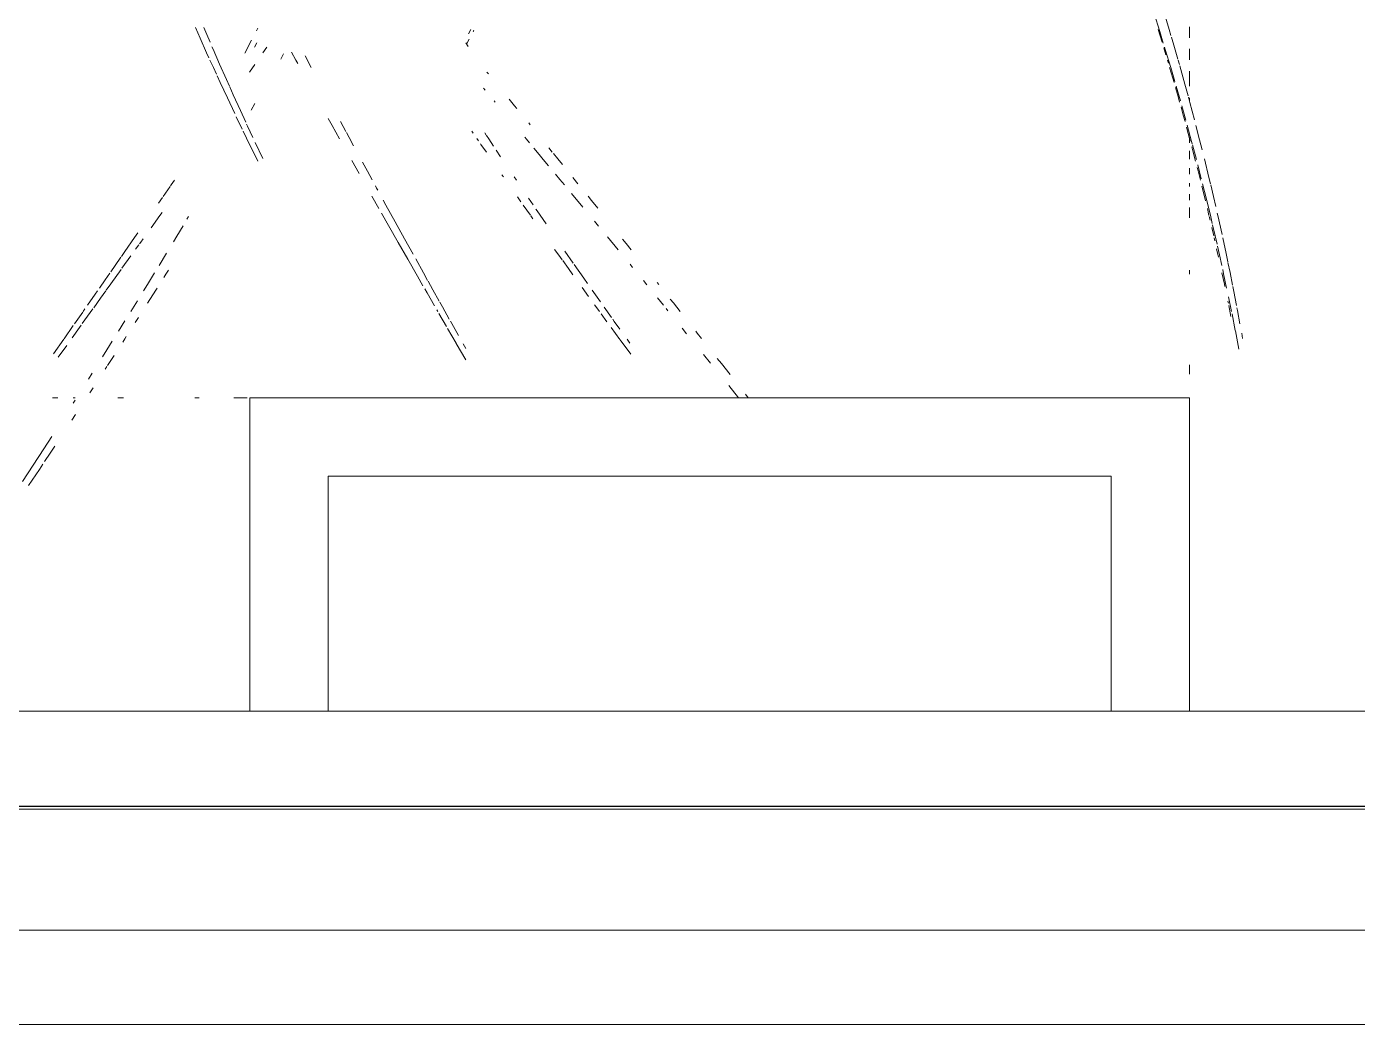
# Model space of a CAD drawing. Header units: millimetres. Extents: x -67152 to -48359, y -6192 to 21191.
# Drawn here: x -59287.3 to -58862.4, y 533 to 851.5 of the extents above; entities that cross this region are included whole.
import ezdxf

# ---------------------------------------------------------------- set-up
doc = ezdxf.new("R2010")
doc.units = ezdxf.units.MM
for name, color, linetype, lineweight in [('G-IMPT', 8, 'Continuous', 9), ('I-FURN', 30, 'Continuous', 9), ('Q-SPCQ', 91, 'Continuous', 9)]:
    doc.layers.add(name, color=color, linetype=linetype, lineweight=lineweight)

# ---------------------------------------------------------------- blocks, each defined once
blk = doc.blocks.new('2017_EN_Awning_Llaza_Complet-PRO - Frontal-3576117-Nivel 1 Oficinas')
at = {"layer": 'Q-SPCQ'}
for p, q in [((2883.92, 95.02), (-2883.92, 95.02)), ((-2883.92, 94.88), (2883.92, 94.88)), ((2883.92, 94.04), (-2883.92, 94.04)), ((-2883.92, 55.37), (2883.92, 55.37))]:
    blk.add_line(p, q, dxfattribs=at)
blk = doc.blocks.new('LR2371_Conjunto_Estar_Externo_932 - RM-palem_elek_dwg-V21-Nivel 1 Oficinas')
at = {"layer": 'G-IMPT'}
for p, q in [((848.4, 1158.8), (865.2, 1183.8)), ((874.3, 1177.6), (857.9, 1152.4)), ((843, 1150.6), (848.4, 1158.8)), ((824.4, 1122.7), (831.7, 1133.6)), ((831.7, 1133.6), (840.5, 1146.9)), ((841.4, 1127), (857.9, 1152.4)), ((841.4, 1127), (829.1, 1108)), ((792.4, 1074.2), (798.1, 1082.9)), ((796.1, 1056.5), (793.1, 1051.9)), ((-244.3, 1042.6), (-248.6, 1048)), ((-233.6, 1048), (-218.5, 1029.3)), ((765.1, 1032.6), (770.3, 1040.6)), ((-207.1, 995.2), (-220.5, 1012.3)), ((772.5, 1019.4), (766.6, 1010)), ((-200.7, 987.1), (-207.1, 995.2)), ((-190.4, 994.6), (-179.7, 981.3)), ((188.5, 989.4), (203.1, 964.4)), ((732.6, 982.5), (742.7, 998.1)), ((743.8, 999.7), (746.3, 1003.7)), ((-1008.1, 973.1), (-1002.6, 944.6)), ((-66.9, 980.8), (-50.6, 958.6)), ((192.3, 964.9), (188.4, 971.8)), ((743.9, 974.1), (735.5, 960.6)), ((743.9, 974.1), (750.6, 984.6)), ((806.1, 967.2), (819.3, 985.5)), ((826.4, 980.3), (810.4, 957.4)), ((-1012.4, 948.4), (-1013.8, 956.3)), ((-169.9, 948.1), (-176.5, 956.5)), ((-167.5, 945.1), (-169.9, 948.1)), ((-153.4, 949), (-146.6, 940.6)), ((-61.1, 957.5), (-65.5, 963.7)), ((-36.6, 939.4), (-50.2, 958)), ((210.1, 933.3), (199.8, 951.6)), ((216.6, 941.1), (203.5, 963.7)), ((713.8, 953.1), (716.1, 956.8)), ((716.1, 956.8), (719.4, 961.9)), ((786.1, 939.2), (797.7, 955.4)), ((795.8, 936.5), (810, 956.8)), ((-1005.8, 912.9), (-1009.7, 933.5)), ((-997.4, 918.4), (-1002.5, 944)), ((-41.4, 929.9), (-50.2, 942.2)), ((-39.2, 926.7), (-41.4, 929.9)), ((-30, 930.4), (-21, 918)), ((212.1, 929.7), (210.1, 933.3)), ((218.4, 937.9), (230.2, 917.6)), ((694.9, 923.7), (699.9, 931.6)), ((716, 929.3), (725.7, 945)), ((769.7, 916.4), (781.9, 933.3)), ((793.8, 933.6), (781.2, 915.5)), ((783.8, 936), (786.1, 939.2)), ((-1005.1, 908.9), (-1005.8, 912.9)), ((-996.7, 914.8), (-992, 891.9)), ((-992.4, 905.5), (-995.7, 922.3)), ((-132.9, 901.4), (-143.4, 914.6)), ((-121.7, 910), (-124.5, 913.4)), ((-25.8, 907.8), (-37.3, 924)), ((-18.5, 914.6), (-17.5, 913.2)), ((-11, 904.3), (-17.5, 913.2)), ((224.7, 907.2), (213.9, 926.6)), ((228.5, 900.4), (224.7, 907.2)), ((231.9, 914.6), (233.4, 912)), ((706.8, 914.5), (696.7, 898.1)), ((753.6, 893.9), (764.3, 908.9)), ((765.6, 910.6), (769.7, 916.4)), ((780.6, 914.6), (777.8, 910.6)), ((-1000.2, 883.6), (-1004.4, 905.3)), ((-991.7, 901.9), (-991, 898.9)), ((-128.1, 895.5), (-132.9, 901.4)), ((-117.3, 904.6), (-108.2, 893.4)), ((-9.8, 885.2), (-20.2, 899.9)), ((-1.5, 891.3), (8.5, 877.4)), ((239.4, 881), (229.6, 898.5)), ((248.4, 886), (237.1, 905.7)), ((248.4, 886), (251.9, 879.8)), ((668.1, 881.5), (681.1, 902)), ((745.4, 882.5), (753.6, 893.9)), ((762, 887.9), (758.3, 882.6)), ((762, 887.9), (773.9, 905)), ((-998.6, 876), (-1000.2, 883.6)), ((-994.3, 854.2), (-998.2, 873.8)), ((-984.4, 856.2), (-989.1, 878.4)), ((-986.3, 876.1), (-985.6, 872.6)), ((-981.8, 855), (-985.6, 872.6)), ((-107.7, 869.8), (-110.4, 873.1)), ((-86.5, 866.9), (-91.7, 873.2)), ((-7.2, 881.4), (-9.8, 885.2)), ((5.5, 863.3), (-0.1, 871.3)), ((246.9, 867.5), (239.4, 881)), ((254, 854.8), (247.5, 866.5)), ((254.8, 874.9), (263.3, 860)), ((666.3, 878.7), (668.1, 881.5)), ((681, 872.8), (670.2, 855)), ((681, 872.8), (687.2, 882.8)), ((722, 849.9), (737.7, 871.7)), ((737.7, 871.7), (744.8, 881.6)), ((739.4, 855.4), (746.4, 865.5)), ((755.3, 878.3), (746.4, 865.5)), ((-991.1, 839), (-994.3, 854.2)), ((-984.4, 856.2), (-983, 849.8)), ((-69.8, 846.5), (-65.8, 841.6)), ((20.6, 841.8), (5.5, 863.3)), ((29.5, 848.3), (22.7, 857.8)), ((29.5, 848.3), (38.4, 836)), ((265.9, 833.3), (254, 854.8)), ((278.2, 833.9), (263.3, 860)), ((648.7, 850.6), (652.5, 856.7)), ((652.5, 856.7), (655.9, 862.1)), ((706.6, 828.4), (720.5, 847.8)), ((722, 849.8), (722, 849.9)), ((731, 843.4), (737.9, 853.3)), ((-988.2, 824.8), (-990.9, 837.9)), ((-983, 800.7), (-988.2, 824.8)), ((-981.6, 843.7), (-977.9, 826.9)), ((-974.9, 813.6), (-977.9, 826.9)), ((-976.5, 830.8), (-973.6, 817.6)), ((35, 821.1), (22.1, 839.7)), ((39.3, 834.7), (44.6, 827.3)), ((50.9, 818.5), (44.6, 827.3)), ((283.1, 802.3), (270, 826.1)), ((278.2, 833.9), (293.1, 807.9)), ((651.4, 824.3), (663.2, 843.6)), ((721.2, 829.4), (715.9, 821.7)), ((731, 843.4), (722.1, 830.7)), ((-971.3, 797.6), (-974.3, 810.7)), ((-969.7, 800.7), (-970.8, 805.4)), ((-59.7, 809.6), (-67.3, 819.1)), ((-54.2, 802.7), (-59.7, 809.6)), ((-47.3, 819.2), (-30.7, 798.9)), ((308, 781.8), (293.1, 807.9)), ((640.9, 806.9), (635.5, 798)), ((687.8, 802.3), (691.4, 807.2)), ((691.4, 807.2), (693.5, 810.1)), ((694.5, 811.5), (699.4, 818.3)), ((701, 800.3), (715.9, 821.7)), ((-975.4, 766.1), (-981.9, 795.4)), ((-971.3, 797.6), (-967.2, 780.5)), ((-966.1, 784.7), (-969.1, 797.8)), ((297.6, 776.1), (283.1, 802.3)), ((625.9, 782), (635.5, 798)), ((661.8, 766), (675.4, 785)), ((701, 800.3), (695.9, 792.9)), ((-974.6, 762.6), (-975.4, 766.1)), ((-966.8, 778.7), (-964.4, 768.3)), ((-957.3, 739), (-964.4, 768.3)), ((-963.4, 773.4), (-962.1, 767.6)), ((-961.6, 765.9), (-959.2, 755.5)), ((-10.8, 774.9), (-17.1, 782.5)), ((77.8, 759.1), (64, 779.2)), ((88, 766.5), (84.6, 771.3)), ((88.5, 765.7), (99.4, 750.4)), ((312.1, 749.9), (297.6, 776.1)), ((308, 781.8), (319, 762.3)), ((619.9, 772), (617.4, 767.8)), ((658.4, 761.3), (661.8, 766)), ((-968.6, 736.7), (-972.2, 752.2)), ((-952.1, 726.3), (-956.2, 743.4)), ((-6.1, 742.8), (-15.9, 755)), ((-0.8, 736.3), (-6.1, 742.8)), ((24.7, 732), (7.2, 753.1)), ((79.8, 756.2), (77.8, 759.1)), ((91.3, 739.4), (84.3, 749.7)), ((108.6, 737.2), (103, 745.2)), ((316.3, 742.2), (312.1, 749.9)), ((333.8, 736.2), (323.1, 755.1)), ((663.9, 747.1), (658, 738.5)), ((-964.4, 718.7), (-968.6, 736.7)), ((-957.3, 739), (-951.8, 717.2)), ((-952.1, 726.3), (-950.7, 720.8)), ((326.4, 723.7), (324.6, 727)), ((328.4, 720.2), (326.4, 723.7)), ((645.9, 721.2), (656.6, 736.5)), ((-961.7, 707.5), (-964.1, 717.4)), ((-954.6, 678.3), (-961.7, 707.5)), ((-944.4, 687.9), (-949.8, 709.2)), ((-948.5, 711.7), (-944.8, 697.2)), ((22.7, 707.3), (14.8, 716.9)), ((35.8, 718.7), (42.8, 710.3)), ((49.6, 702), (42.8, 710.3)), ((113.7, 706.4), (110.1, 711.6)), ((132.4, 703.4), (130.3, 706.3)), ((340.7, 697.6), (333.3, 711.2)), ((364.7, 681.3), (353.5, 701.3)), ((644.2, 718.7), (639.2, 711.4)), ((644.2, 718.7), (645.2, 720.2)), ((-943.5, 691.9), (-944.8, 697.2)), ((-937.4, 668.2), (-940.9, 682.2)), ((46.1, 678.3), (38.9, 687.2)), ((60.4, 689.1), (65.9, 682.6)), ((66, 682.4), (77.6, 668.5)), ((348.3, 683.7), (340.7, 697.6)), ((510.3, 682.2), (522.1, 657.9)), ((-947.3, 649.2), (-951.2, 664.5)), ((-942.2, 679.5), (-936.2, 656.7)), ((-937.4, 668.2), (-935.1, 659.8)), ((52.6, 670.3), (46.1, 678.3)), ((59.8, 661.4), (54.5, 668)), ((82.9, 662.2), (77.6, 668.5)), ((141.4, 665), (134.5, 675.3)), ((165, 656.3), (156.6, 668.4)), ((514.4, 653), (502.5, 678.1)), ((-941.6, 627.1), (-947.3, 649.2)), ((-935.9, 655.4), (-934.9, 651.8)), ((-928.1, 626.6), (-934.9, 651.8)), ((-932.8, 651.1), (-929.7, 639.4)), ((-927, 629.4), (-929.7, 639.4)), ((94.7, 648.2), (90, 653.7)), ((94.7, 648.2), (97.1, 645.2)), ((153, 647.5), (145.6, 658.7)), ((156.2, 642.6), (153, 647.5)), ((159.1, 638.2), (156.8, 641.7)), ((165, 656.3), (165.6, 655.4)), ((169, 650.4), (171.3, 647)), ((179, 635.8), (176.9, 638.9)), ((369, 645.7), (362.1, 658.4)), ((373.2, 638), (369, 645.7)), ((395.2, 626.9), (383.7, 647.5)), ((526, 628.1), (517.8, 645.7)), ((532.9, 635.6), (522.5, 657.2)), ((-932.2, 591.5), (-939.3, 618.2)), ((-926, 618.9), (-919.6, 596.3)), ((-921.9, 610.7), (-924.7, 620.9)), ((91.1, 623), (88.7, 625.9)), ((382.5, 620.8), (374.1, 636.3)), ((395.3, 626.7), (401.2, 616.1)), ((527.6, 624.7), (526, 628.1)), ((537.3, 603.6), (528.9, 621.8)), ((534.4, 632.5), (543.6, 613.4)), ((-921.9, 610.7), (-918.5, 598.7)), ((112.8, 596.5), (109.5, 600.5)), ((515.1, 593.1), (520.8, 603)), ((548.3, 579.4), (537.3, 603.6)), ((557.4, 584.1), (546, 608.2)), ((-929.9, 583), (-932.2, 591.5)), ((-924.4, 562.9), (-929.4, 581.1)), ((-911, 565.9), (-917.5, 588.9)), ((-916.3, 590.6), (-913.9, 582.2)), ((-909.8, 567.9), (-913.9, 582.2)), ((121.4, 586), (112.8, 596.5)), ((143.2, 590.6), (144.5, 589)), ((553.8, 567.1), (548.3, 579.4)), ((557.4, 584.1), (568.4, 560.5)), ((-916.5, 534.5), (-924.4, 562.9)), ((-908.9, 559), (-902.6, 537.4)), ((-905.8, 553.9), (-907.7, 560.4)), ((161.2, 569.2), (158.5, 572.5)), ((559, 555.6), (554.3, 566.1)), ((573.3, 549.9), (568.4, 560.5)), ((-905.8, 553.9), (-900.9, 537.3)), ((-894.1, 509.3), (-902.6, 537.4)), ((155.6, 544.3), (153.2, 547.2)), ((437.1, 519.1), (427.5, 537)), ((523.2, 544.5), (515, 532.6)), ((569.4, 532.1), (559, 555.6)), ((579.1, 537.2), (574.4, 547.6)), ((579.1, 537.2), (584.3, 525.8)), ((-913.9, 525.8), (-916, 532.8)), ((-908.4, 506.4), (-913.6, 524.5)), ((-898.9, 530.3), (-897.5, 525.8)), ((-891.7, 506.7), (-895, 517.6)), ((451.2, 526), (448.4, 530.9)), ((451.2, 526), (458, 513.4)), ((474.8, 524.3), (470.3, 516.1)), ((579.5, 509), (569.4, 532.1)), ((585.9, 522.4), (589.5, 514.3)), ((-903.7, 490.5), (-908.4, 506.4)), ((-894.1, 509.3), (-893, 505.9)), ((-891.1, 499.6), (-885.5, 481.4)), ((-889.1, 497.9), (-883, 478.2)), ((183, 493.3), (187.1, 501)), ((188.2, 499.2), (184.6, 504.9)), ((502.4, 514.4), (496.4, 505.8)), ((511.8, 498.8), (515.5, 505.9)), ((530.2, 514.9), (519.9, 494.8)), ((581.2, 505.1), (579.5, 509)), ((589.2, 486.3), (584.1, 498.2)), ((599.6, 491.8), (589.5, 514.3)), ((-900.1, 478.4), (-902.9, 487.8)), ((-891.7, 450.8), (-900.1, 478.4)), ((-876.7, 453.8), (-885.5, 481.4)), ((176.1, 480.1), (176.9, 481.6)), ((184.2, 485.1), (180.7, 478.2)), ((510.5, 476.5), (512.5, 480.4)), ((593.9, 475.2), (589.2, 486.3)), ((599.6, 491.8), (606.9, 475.2))]:
    blk.add_line(p, q, dxfattribs=at)
blk = doc.blocks.new('LR2371_Conjunto_Estar_Externo_932 - LR2371_Conjunto_Estar_Externo_932-3557151-Nivel 1 Oficinas')
at = {"layer": 'I-FURN'}
for p, q in [((0, 100), (2700, 100)), ((2700, 0), (0, 0)), ((2475, 0), (2475, -75)), ((2500, -100), (2500, 0)), ((2200, 0), (2200, -100)), ((2225, -75), (2225, 0)), ((2475, -75), (2225, -75)), ((2200, -100), (2500, -100)), ((2500.83, -100), (2505.12, -100)), ((2516.16, -100), (2517.52, -100)), ((2540.34, -100), (2542.12, -100)), ((2555.73, -100), (2556.45, -100)), ((2561.36, -100), (2562.99, -100)), ((2200, -110.54), (2200, -107.56)), ((2200, -140.75), (2200, -139.39)), ((2200, -160.7), (2200, -157.38)), ((2200, -164.99), (2200, -163.04)), ((2200, -168.51), (2200, -167.46)), ((2200, -173.27), (2200, -171.32)), ((2200, -178.85), (2200, -176.19)), ((2200, -183.01), (2200, -181.39)), ((2200, -195.71), (2200, -194.83)), ((2200, -204.2), (2200, -199.4)), ((2200, -211.39), (2200, -207.82)), ((2200, -218.4), (2200, -214.87))]:
    blk.add_line(p, q, dxfattribs=at)
at = {"xscale": 0.2063269555025896, "yscale": 0.2063269555025896, "zscale": 0.2063269555025896}
blk.add_blockref('LR2371_Conjunto_Estar_Externo_932 - RM-palem_elek_dwg-V21-Nivel 1 Oficinas', (2392.17, -316.24), dxfattribs=at)

msp = doc.modelspace()

# ---------------------------------------------------------------- block references
at = {"layer": 'I-FURN', "rotation": 180}
msp.add_blockref('LR2371_Conjunto_Estar_Externo_932 - LR2371_Conjunto_Estar_Externo_932-3557151-Nivel 1 Oficinas', (-56716.06, 633.03), dxfattribs=at)
at = {"layer": 'Q-SPCQ'}
msp.add_blockref('2017_EN_Awning_Llaza_Complet-PRO - Frontal-3576117-Nivel 1 Oficinas', (-59379.85, 507.7), dxfattribs=at)

doc.saveas('drawing.dxf')
